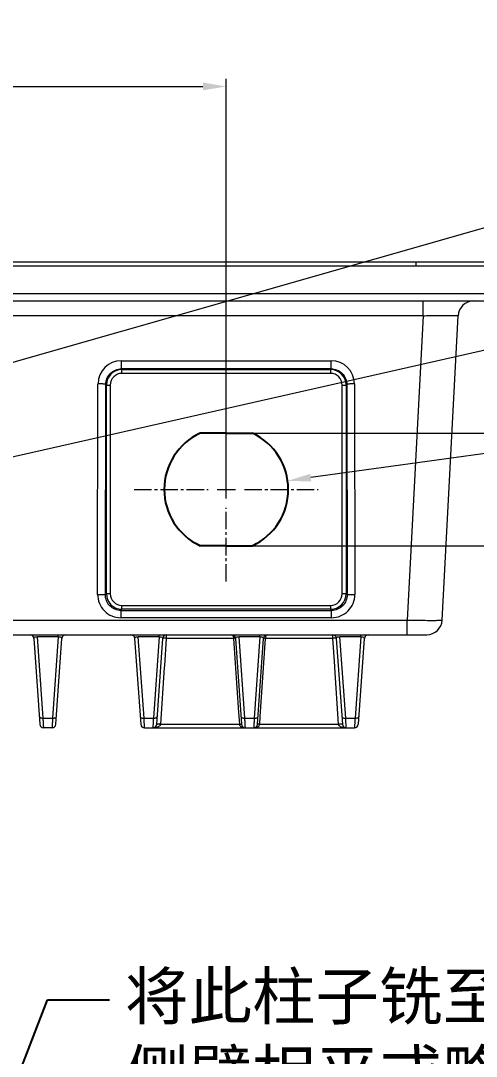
# Model space of a CAD drawing. Header units: millimetres. Extents: x 319 to 1143, y 285 to 1456.
# Drawn here: x 602.7 to 661.5, y 873.5 to 1007 of the extents above; entities that cross this region are included whole.
import ezdxf
from ezdxf import colors
from ezdxf.entities.mleader import LeaderData, LeaderLine
from ezdxf.math import Vec2, Vec3

# ---------------------------------------------------------------- set-up
doc = ezdxf.new("R2010")
doc.units = ezdxf.units.MM
doc.linetypes.add('CENTER2', pattern=[1.125, 0.75, -0.125, 0.125, -0.125])
doc.layers.add('标柱线', color=3, linetype='Continuous', lineweight=13)
doc.styles.add('ROMANC', font='romanc.shx', dxfattribs={"bigfont": 'gbcbig.shx'})
doc.styles.get("Standard").update_dxf_attribs({"font": ''})
doc.styles.get('Standard').set_extended_font_data('SimSun')
doc.dimstyles.new('YanXiu', dxfattribs={"dimtxt": 2.5, "dimasz": 2.2, "dimexe": 0.66, "dimexo": 0, "dimgap": 0.66, "dimtad": 0, "dimdec": 1, "dimdsep": 46, "dimtxsty": 'ROMANC', "dimcen": 0, "dimclrd": 3, "dimclre": 3, "dimclrt": 42, "dimazin": 2, "dimtfac": 1, "dimtdec": 1, "dimtofl": 0, "dimtmove": 0, "dimatfit": 3, "dimfxl": 1, "dimlwd": 5, "dimlwe": 5, "dimarcsym": 0})

# ---------------------------------------------------------------- blocks, each defined once
blk = doc.blocks.new('*U18')
at = {"layer": '标柱线', "color": 0, "linetype": 'CENTER2', "lineweight": 0, "ltscale": 3, "transparency": 16777216}
for p, q in [((0, 2.35), (0, 11.87)), ((-11.87, 0), (-2.35, 0)), ((2.35, 0), (11.87, 0)), ((0, -11.87), (0, -2.35))]:
    blk.add_line(p, q, dxfattribs=at)
at = {"layer": '标柱线', "color": 0, "linetype": 'Continuous', "lineweight": 0, "ltscale": 3, "transparency": 16777216}
for p, q in [((-1.175, 0), (1.175, 0)), ((0, -1.175), (0, 1.175))]:
    blk.add_line(p, q, dxfattribs=at)
blk = doc.blocks.new('*D80')
at = {"layer": 'Defpoints', "color": 0, "transparency": 16777216}
for p in [(594.65, 949.13), (571.73, 943.94)]:
    blk.add_point(p, dxfattribs=at)
at = {"layer": '标柱线', "color": 3, "lineweight": 5, "transparency": 16777216}
blk.add_line((737.47, 981.47), (597.58, 949.79), dxfattribs=at)
at = {"layer": '标柱线', "color": 3, "transparency": 16777216}
blk.add_solid([(597.47, 950.28), (597.69, 949.31), (594.65, 949.13)], dxfattribs=at)
at = {"layer": '标柱线', "color": 42, "lineweight": 0, "transparency": 16777216, "insert": (706.35, 978.43), "char_height": 5, "attachment_point": 5, "rotation": 12.7586, "style": 'ROMANC'}
blk.add_mtext('M22X1.5{\\fsimsun|b0|i0|c134|p34;通}{,}{\\fsimsun|b0|i0|c134|p34;倒角C1}', dxfattribs=at)
blk = doc.blocks.new('*D22')
at = {"layer": 'Defpoints', "color": 0, "transparency": 16777216}
for p in [(629.25, 998.49), (554.25, 975.85), (629.25, 946.57)]:
    blk.add_point(p, dxfattribs=at)
at = {"layer": '标柱线', "color": 3, "lineweight": 5, "transparency": 16777216}
for p, q in [((554.25, 976.85), (554.25, 999.49)), ((629.25, 947.57), (629.25, 999.49)), ((557.25, 998.49), (626.25, 998.49))]:
    blk.add_line(p, q, dxfattribs=at)
at = {"layer": '标柱线', "color": 3, "transparency": 16777216}
for points in [[(557.25, 998.99), (557.25, 997.99), (554.25, 998.49)], [(626.25, 997.99), (626.25, 998.99), (629.25, 998.49)]]:
    blk.add_solid(points, dxfattribs=at)
at = {"layer": '标柱线', "color": 42, "lineweight": 0, "transparency": 16777216, "insert": (591.75, 1001.49), "char_height": 5, "attachment_point": 5, "rotation": 0, "style": 'ROMANC'}
blk.add_mtext('75', dxfattribs=at)
blk = doc.blocks.new('*D57')
at = {"layer": 'Defpoints', "color": 0, "transparency": 16777216}
for p in [(555.55, 949.79), (532.95, 943.36)]:
    blk.add_point(p, dxfattribs=at)
at = {"layer": '标柱线', "color": 3, "lineweight": 5, "transparency": 16777216}
blk.add_line((734.46, 1000.74), (558.44, 950.61), dxfattribs=at)
at = {"layer": '标柱线', "color": 3, "transparency": 16777216}
blk.add_solid([(558.3, 951.1), (558.57, 950.13), (555.55, 949.79)], dxfattribs=at)
at = {"layer": '标柱线', "color": 42, "lineweight": 0, "transparency": 16777216, "insert": (703.54, 996), "char_height": 5, "attachment_point": 5, "rotation": 15.8961, "style": 'ROMANC'}
blk.add_mtext('M25X1.5{\\fsimsun|b0|i0|c134|p34;通}{,}{\\fsimsun|b0|i0|c134|p34;倒角C1}', dxfattribs=at)
blk = doc.blocks.new('*D82')
at = {"layer": 'Defpoints', "color": 0, "transparency": 16777216}
for p in [(629.25, 953.82), (629.25, 939.32), (712.77, 939.32)]:
    blk.add_point(p, dxfattribs=at)
at = {"layer": '标柱线', "color": 3, "lineweight": 5, "transparency": 16777216}
for p, q in [((630.25, 953.82), (713.77, 953.82)), ((712.77, 950.82), (712.77, 942.32)), ((630.25, 939.32), (713.77, 939.32)), ((712.77, 939.32), (712.77, 909.85))]:
    blk.add_line(p, q, dxfattribs=at)
at = {"layer": '标柱线', "color": 3, "transparency": 16777216}
for points in [[(713.27, 950.82), (712.27, 950.82), (712.77, 953.82)], [(712.27, 942.32), (713.27, 942.32), (712.77, 939.32)]]:
    blk.add_solid(points, dxfattribs=at)
at = {"layer": '标柱线', "color": 42, "lineweight": 0, "transparency": 16777216, "insert": (709.77, 923.09), "char_height": 5, "attachment_point": 5, "rotation": 90, "style": 'ROMANC'}
blk.add_mtext('2-14.5', dxfattribs=at)
blk = doc.blocks.new('*D83')
at = {"layer": 'Defpoints', "color": 0, "transparency": 16777216}
for p in [(637.17, 947.68), (621.33, 945.47)]:
    blk.add_point(p, dxfattribs=at)
at = {"layer": '标柱线', "color": 3, "lineweight": 5, "transparency": 16777216}
blk.add_line((733.57, 961.07), (640.15, 948.09), dxfattribs=at)
at = {"layer": '标柱线', "color": 3, "transparency": 16777216}
blk.add_solid([(640.08, 948.58), (640.21, 947.59), (637.17, 947.68)], dxfattribs=at)
at = {"layer": '标柱线', "color": 42, "lineweight": 0, "transparency": 16777216, "insert": (721.22, 962.39), "char_height": 5, "attachment_point": 5, "rotation": 7.9133, "style": 'ROMANC'}
blk.add_mtext('2-∅16', dxfattribs=at)

msp = doc.modelspace()

# ---------------------------------------------------------------- linework, layer by layer
at = {"color": 0, "linetype": 'Continuous', "lineweight": 0}
for p, q in [((674.25, 975.35), (434.25, 975.35)), ((664.05, 975.85), (444.45, 975.85)), ((653.75, 975.35), (653.75, 975.85)), ((434.44, 971.8), (674.06, 971.8)), ((435.44, 970.85), (673.07, 970.85)), ((654.64, 968.95), (654.64, 970.85)), ((654.64, 968.95), (453.86, 968.95)), ((654.64, 968.95), (652.58, 929.74)), ((657.1, 929.74), (659.15, 968.95)), ((615.72, 963.16), (642.78, 963.16)), ((615.72, 963.16), (615.72, 962.11)), ((642.78, 962.11), (615.72, 962.11)), ((615.8, 962.02), (615.72, 962.11)), ((615.8, 962.02), (642.7, 962.02)), ((615.8, 961.52), (615.8, 962.02)), ((642.78, 962.11), (642.7, 962.02)), ((642.7, 962.02), (642.7, 961.52)), ((642.78, 962.11), (642.78, 963.16)), ((642.7, 961.52), (615.8, 961.52)), ((612.66, 933.04), (612.71, 960.16)), ((613.66, 932.99), (613.71, 960.11)), ((613.71, 960.11), (613.81, 960.02)), ((613.81, 960.02), (614.3, 960.02)), ((613.81, 933.13), (613.81, 960.02)), ((614.3, 960.02), (614.3, 933.13)), ((644.2, 960.02), (644.7, 960.02)), ((644.2, 933.13), (644.2, 960.02)), ((644.7, 960.02), (644.79, 960.11)), ((644.7, 960.02), (644.7, 933.13)), ((644.79, 960.11), (644.84, 932.99)), ((645.79, 960.16), (645.84, 933.04)), ((613.81, 933.13), (613.66, 932.99)), ((614.3, 933.13), (613.81, 933.13)), ((644.7, 933.13), (644.2, 933.13)), ((644.84, 932.99), (644.7, 933.13)), ((615.8, 931.63), (642.7, 931.63)), ((615.8, 931.13), (615.8, 931.63)), ((642.7, 931.63), (642.7, 931.13)), ((615.66, 930.98), (615.8, 931.13)), ((615.66, 930.98), (642.84, 930.98)), ((615.66, 930.98), (615.66, 930.04)), ((642.84, 930.04), (615.66, 930.04)), ((642.7, 931.13), (615.8, 931.13)), ((642.7, 931.13), (642.84, 930.98)), ((642.84, 930.04), (642.84, 930.98)), ((455.92, 929.74), (652.58, 929.74)), ((652.58, 927.85), (652.58, 929.74)), ((453.4, 927.85), (655.1, 927.85)), ((604.44, 927.38), (605.22, 916.31)), ((607.59, 927.6), (604.91, 927.6)), ((605.65, 917.1), (604.91, 927.6)), ((607.59, 927.6), (606.85, 917.1)), ((607.28, 916.31), (608.06, 927.38)), ((607.59, 927.6), (607.59, 927.85)), ((617.44, 927.38), (618.22, 916.31)), ((620.59, 927.6), (617.91, 927.6)), ((618.65, 917.1), (617.91, 927.6)), ((620.59, 927.6), (619.85, 917.1)), ((620.28, 916.31), (621.06, 927.38)), ((620.59, 927.6), (620.59, 927.85)), ((621.31, 923.83), (621.56, 927.38)), ((630.18, 927.38), (621.55, 927.38)), ((630.18, 927.38), (630.84, 917.82)), ((630.44, 927.38), (631.22, 916.31)), ((633.59, 927.6), (630.91, 927.6)), ((631.65, 917.1), (630.91, 927.6)), ((633.59, 927.6), (632.85, 917.1)), ((633.28, 916.31), (634.06, 927.38)), ((633.59, 927.6), (633.59, 927.85)), ((633.63, 917.3), (634.32, 927.38)), ((642.95, 927.38), (634.32, 927.38)), ((642.95, 927.38), (643.19, 923.8)), ((643.44, 927.38), (644.22, 916.31)), ((646.59, 927.6), (643.91, 927.6)), ((644.65, 917.1), (643.91, 927.6)), ((646.59, 927.6), (645.85, 917.1)), ((646.28, 916.31), (647.06, 927.38)), ((646.59, 927.6), (646.59, 927.85)), ((620.8, 916.32), (621.3, 923.63)), ((621.3, 923.63), (621.31, 923.83)), ((643.19, 923.8), (643.2, 923.64)), ((643.2, 923.64), (643.7, 916.32)), ((605.65, 917.1), (606.85, 917.1)), ((618.65, 917.1), (619.85, 917.1)), ((630.84, 917.82), (630.94, 916.32)), ((631.65, 917.1), (632.85, 917.1)), ((633.56, 916.32), (633.63, 917.3)), ((644.65, 917.1), (645.85, 917.1)), ((606.78, 915.85), (605.72, 915.85)), ((618.72, 915.85), (645.78, 915.85)), ((620.8, 916.32), (630.94, 916.32)), ((633.56, 916.32), (643.7, 916.32))]:
    msp.add_line(p, q, dxfattribs=at)
for p, q in [((629.25, 953.82), (625.87, 953.82)), ((629.25, 953.82), (632.63, 953.82)), ((629.25, 939.32), (625.87, 939.32)), ((629.25, 939.32), (632.63, 939.32))]:
    msp.add_line(p, q)
for centre, radius, start, end in [((661.15, 968.85), 2, 90, 177.0002), ((615.72, 960.16), 3, 89.9548, 179.828), ((615.8, 960.02), 2, 90.0101, 179.9899), ((642.7, 960.02), 2, 0.0101, 89.9899), ((642.78, 960.16), 3, 0.1736, 90.0433), ((615.8, 960.02), 1.5, 90.0146, 180.0151), ((642.7, 960.02), 1.5, 0.0145, 90.0151), ((615.8, 933.13), 2, 180.0101, 269.9899), ((615.8, 933.13), 1.5, 180.0146, 270.0151), ((642.7, 933.13), 2, 270.0101, 359.9899), ((642.7, 933.13), 1.5, 270.0145, 0.0151), ((642.84, 933.03), 2.99, 270.0343, 0.1829), ((655.1, 929.85), 2, 270, 357), ((603.95, 927.35), 0.5, 4, 90), ((608.56, 927.35), 0.5, 90, 176), ((616.95, 927.35), 0.5, 3.9991, 90), ((621.56, 927.35), 0.5, 90, 176.0002), ((629.95, 927.35), 0.5, 4, 90.0001), ((634.56, 927.35), 0.5, 90, 176), ((642.95, 927.35), 0.5, 4, 90), ((647.56, 927.35), 0.5, 90, 176), ((605.72, 916.35), 0.5, 184.001, 270.0046), ((606.78, 916.35), 0.5, 269.9952, 355.9986), ((618.72, 916.35), 0.5, 184.0005, 270.0046), ((619.78, 916.35), 0.5, 270.0001, 356), ((619.78, 917.98), 2.14, 269.9915, 276.4841), ((620.44, 913.2), 3.16, 86.1366, 87.3131), ((631.72, 916.35), 0.5, 183.9896, 270), ((632.78, 916.35), 0.5, 270, 356), ((644.01, 913.68), 2.67, 91.2416, 92.6047), ((644.72, 916.35), 0.5, 183.9971, 270), ((645.78, 916.35), 0.5, 269.9952, 355.9986)]:
    msp.add_arc(centre, radius, start, end, dxfattribs=at)
for start, end in [(115.0078, 244.9922), (295.0078, 64.9922)]:
    msp.add_arc((629.25, 946.57), 8, start, end)
for points, knots in [([(654.64, 968.95), (654.93, 968.96), (655.51, 968.97), (656.34, 968.99), (657.11, 968.99), (657.7, 969), (658.12, 969), (658.38, 968.99), (658.61, 968.99), (658.8, 968.99), (658.94, 968.98), (659.06, 968.98), (659.11, 968.97), (659.15, 968.96), (659.15, 968.95)], [0, 0, 0, 0, 0.195062, 0.382782, 0.555641, 0.707139, 0.772968, 0.83136, 0.88178, 0.923695, 0.956636, 0.980383, 0.994806, 1, 1, 1, 1]), ([(613.71, 960.11), (613.71, 960.62), (614.14, 961.68), (615.21, 962.11), (615.72, 962.11)], [0, 0, 0, 0, 0.499353, 1, 1, 1, 1]), ([(642.78, 962.11), (643.29, 962.11), (644.36, 961.68), (644.79, 960.62), (644.79, 960.11)], [0, 0, 0, 0, 0.500151, 1, 1, 1, 1]), ([(613.71, 960.11), (613.71, 960.12), (613.68, 960.12), (613.62, 960.13), (613.53, 960.14), (613.4, 960.15), (613.25, 960.16), (613.02, 960.16), (612.84, 960.16), (612.71, 960.16)], [0, 0, 0, 0, 0.023803, 0.081171, 0.175526, 0.304111, 0.461457, 0.637236, 1, 1, 1, 1]), ([(645.79, 960.16), (645.67, 960.16), (645.48, 960.16), (645.25, 960.16), (645.1, 960.15), (644.97, 960.14), (644.88, 960.13), (644.82, 960.12), (644.79, 960.12), (644.79, 960.11)], [0, 0, 0, 0, 0.362764, 0.538543, 0.695889, 0.824473, 0.918829, 0.976197, 1, 1, 1, 1]), ([(612.66, 933.04), (612.79, 933.04), (612.96, 933.04), (613.2, 933.03), (613.35, 933.02), (613.48, 933.02), (613.57, 933.01), (613.63, 933), (613.66, 932.99), (613.66, 932.99)], [0, 0, 0, 0, 0.359897, 0.535226, 0.692832, 0.822245, 0.917626, 0.975822, 1, 1, 1, 1]), ([(612.66, 933.04), (612.66, 932.65), (612.82, 931.86), (613.48, 930.86), (614.48, 930.19), (615.27, 930.04), (615.66, 930.04)], [0, 0, 0, 0, 0.249873, 0.49978, 0.749813, 1, 1, 1, 1]), ([(615.66, 930.98), (615.15, 930.98), (614.08, 931.41), (613.66, 932.48), (613.66, 932.99)], [0, 0, 0, 0, 0.49986, 1, 1, 1, 1]), ([(644.84, 932.99), (644.84, 932.48), (644.42, 931.41), (643.35, 930.98), (642.84, 930.98)], [0, 0, 0, 0, 0.499641, 1, 1, 1, 1]), ([(644.84, 932.99), (644.84, 932.99), (644.87, 933), (644.93, 933.01), (645.02, 933.02), (645.15, 933.02), (645.31, 933.03), (645.54, 933.04), (645.72, 933.04), (645.84, 933.04)], [0, 0, 0, 0, 0.024178, 0.082374, 0.177755, 0.307168, 0.464774, 0.640103, 1, 1, 1, 1]), ([(652.58, 929.74), (652.88, 929.74), (653.94, 929.72), (655, 929.7), (655.77, 929.7)], [0, 0, 0, 0, 0.275832, 1, 1, 1, 1]), ([(655.77, 929.7), (655.96, 929.7), (656.22, 929.7), (656.55, 929.71), (656.74, 929.71), (656.88, 929.72), (657, 929.72), (657.05, 929.73), (657.1, 929.74), (657.1, 929.74)], [0, 0, 0, 0, 0.422944, 0.594876, 0.737773, 0.850488, 0.931992, 0.981703, 1, 1, 1, 1]), ([(604.44, 927.38), (604.44, 927.41), (604.47, 927.51), (604.66, 927.59), (604.82, 927.6), (604.91, 927.6)], [0, 0, 0, 0, 0.15592, 0.492342, 1, 1, 1, 1]), ([(607.59, 927.6), (607.62, 927.6), (607.74, 927.6), (607.86, 927.58), (607.93, 927.55)], [0, 0, 0, 0, 0.295829, 1, 1, 1, 1]), ([(607.93, 927.55), (607.97, 927.53), (608.03, 927.49), (608.06, 927.41), (608.06, 927.38)], [0, 0, 0, 0, 0.585738, 1, 1, 1, 1]), ([(617.44, 927.38), (617.44, 927.41), (617.47, 927.51), (617.66, 927.59), (617.82, 927.6), (617.91, 927.6)], [0, 0, 0, 0, 0.156134, 0.492747, 1, 1, 1, 1]), ([(620.59, 927.6), (620.62, 927.6), (620.74, 927.6), (620.86, 927.58), (620.93, 927.55)], [0, 0, 0, 0, 0.295832, 1, 1, 1, 1]), ([(620.93, 927.55), (620.97, 927.53), (621.03, 927.49), (621.06, 927.41), (621.06, 927.38)], [0, 0, 0, 0, 0.585739, 1, 1, 1, 1]), ([(621.56, 927.38), (621.5, 927.38), (621.4, 927.4), (621.27, 927.41), (621.17, 927.41), (621.11, 927.4), (621.08, 927.4), (621.06, 927.39), (621.06, 927.38)], [0, 0, 0, 0, 0.305573, 0.637963, 0.780986, 0.893395, 0.966574, 1, 1, 1, 1]), ([(621.56, 927.38), (621.56, 927.44), (621.55, 927.54), (621.55, 927.66), (621.55, 927.73), (621.55, 927.78), (621.55, 927.82), (621.56, 927.83), (621.55, 927.85), (621.56, 927.85)], [0, 0, 0, 0, 0.437233, 0.613183, 0.755106, 0.863441, 0.93964, 0.984878, 1, 1, 1, 1]), ([(629.95, 927.85), (630.01, 927.85), (630.12, 927.73), (630.17, 927.56), (630.18, 927.44), (630.18, 927.38)], [0, 0, 0, 0, 0.373666, 0.663488, 1, 1, 1, 1]), ([(630.44, 927.38), (630.44, 927.39), (630.43, 927.39), (630.42, 927.39), (630.4, 927.39), (630.35, 927.39), (630.28, 927.38), (630.22, 927.38), (630.18, 927.38)], [0, 0, 0, 0, 0.018397, 0.072377, 0.161301, 0.282699, 0.606508, 1, 1, 1, 1]), ([(630.44, 927.38), (630.44, 927.41), (630.47, 927.51), (630.66, 927.59), (630.82, 927.6), (630.91, 927.6)], [0, 0, 0, 0, 0.15592, 0.492341, 1, 1, 1, 1]), ([(633.59, 927.6), (633.62, 927.6), (633.74, 927.6), (633.86, 927.58), (633.93, 927.55)], [0, 0, 0, 0, 0.29583, 1, 1, 1, 1]), ([(633.93, 927.55), (633.97, 927.53), (634.03, 927.49), (634.06, 927.41), (634.06, 927.38)], [0, 0, 0, 0, 0.585717, 1, 1, 1, 1]), ([(634.32, 927.38), (634.28, 927.38), (634.22, 927.38), (634.15, 927.39), (634.1, 927.39), (634.08, 927.39), (634.07, 927.39), (634.06, 927.39), (634.06, 927.38)], [0, 0, 0, 0, 0.393771, 0.717711, 0.839111, 0.92795, 0.981756, 1, 1, 1, 1]), ([(634.32, 927.38), (634.32, 927.4), (634.32, 927.48), (634.34, 927.55), (634.35, 927.61)], [0, 0, 0, 0, 0.25952, 1, 1, 1, 1]), ([(634.35, 927.61), (634.36, 927.63), (634.38, 927.69), (634.41, 927.75), (634.44, 927.78)], [0, 0, 0, 0, 0.282973, 1, 1, 1, 1]), ([(642.95, 927.85), (642.95, 927.85), (642.95, 927.83), (642.95, 927.82), (642.95, 927.78), (642.95, 927.73), (642.95, 927.66), (642.95, 927.54), (642.95, 927.44), (642.95, 927.38)], [0, 0, 0, 0, 0.015466, 0.060626, 0.136785, 0.245127, 0.387084, 0.563017, 1, 1, 1, 1]), ([(643.44, 927.38), (643.44, 927.39), (643.42, 927.4), (643.39, 927.4), (643.33, 927.41), (643.23, 927.41), (643.1, 927.4), (643, 927.38), (642.95, 927.38)], [0, 0, 0, 0, 0.033445, 0.10677, 0.219196, 0.362121, 0.694308, 1, 1, 1, 1]), ([(643.44, 927.38), (643.44, 927.41), (643.47, 927.51), (643.66, 927.59), (643.82, 927.6), (643.91, 927.6)], [0, 0, 0, 0, 0.15592, 0.492342, 1, 1, 1, 1]), ([(646.59, 927.6), (646.62, 927.6), (646.74, 927.6), (646.86, 927.58), (646.93, 927.55)], [0, 0, 0, 0, 0.295829, 1, 1, 1, 1]), ([(646.93, 927.55), (646.97, 927.53), (647.03, 927.49), (647.06, 927.41), (647.06, 927.38)], [0, 0, 0, 0, 0.585738, 1, 1, 1, 1]), ([(605.15, 917.31), (605.15, 917.24), (605.28, 917.14), (605.46, 917.1), (605.58, 917.1), (605.65, 917.1)], [0, 0, 0, 0, 0.387327, 0.67533, 1, 1, 1, 1]), ([(605.72, 915.85), (605.71, 915.85), (605.72, 915.86), (605.71, 915.87), (605.71, 915.9), (605.71, 915.94), (605.71, 915.99), (605.7, 916.07), (605.7, 916.2), (605.69, 916.38), (605.68, 916.59), (605.66, 916.84), (605.65, 917.01), (605.65, 917.1)], [0, 0, 0, 0, 0.004319, 0.017207, 0.038558, 0.068265, 0.106222, 0.152315, 0.268039, 0.413411, 0.586243, 0.783153, 1, 1, 1, 1]), ([(606.85, 917.1), (606.85, 917.01), (606.84, 916.84), (606.83, 916.59), (606.81, 916.38), (606.8, 916.2), (606.8, 916.07), (606.79, 915.99), (606.79, 915.94), (606.79, 915.9), (606.79, 915.87), (606.78, 915.86), (606.79, 915.85), (606.78, 915.85)], [0, 0, 0, 0, 0.216846, 0.413754, 0.586583, 0.731956, 0.847684, 0.893778, 0.931736, 0.961443, 0.982793, 0.995681, 1, 1, 1, 1]), ([(606.85, 917.1), (606.92, 917.1), (607.04, 917.1), (607.22, 917.14), (607.35, 917.24), (607.35, 917.31)], [0, 0, 0, 0, 0.337816, 0.612622, 1, 1, 1, 1]), ([(618.15, 917.31), (618.15, 917.24), (618.28, 917.14), (618.46, 917.1), (618.58, 917.1), (618.65, 917.1)], [0, 0, 0, 0, 0.387327, 0.67533, 1, 1, 1, 1]), ([(618.72, 915.85), (618.71, 915.85), (618.72, 915.86), (618.71, 915.87), (618.71, 915.9), (618.71, 915.94), (618.71, 915.99), (618.7, 916.07), (618.7, 916.2), (618.69, 916.38), (618.68, 916.59), (618.66, 916.84), (618.65, 917.01), (618.65, 917.1)], [0, 0, 0, 0, 0.004321, 0.017211, 0.038563, 0.068271, 0.106229, 0.152322, 0.268046, 0.413418, 0.586248, 0.783156, 1, 1, 1, 1]), ([(619.85, 917.1), (619.85, 917.01), (619.84, 916.84), (619.83, 916.59), (619.81, 916.38), (619.8, 916.2), (619.8, 916.07), (619.79, 915.99), (619.79, 915.94), (619.79, 915.9), (619.79, 915.87), (619.78, 915.86), (619.79, 915.85), (619.78, 915.85)], [0, 0, 0, 0, 0.216843, 0.413749, 0.586576, 0.731949, 0.847676, 0.893771, 0.93173, 0.961438, 0.98279, 0.995679, 1, 1, 1, 1]), ([(619.85, 917.1), (619.92, 917.1), (620.04, 917.1), (620.22, 917.14), (620.35, 917.24), (620.35, 917.31)], [0, 0, 0, 0, 0.337816, 0.612622, 1, 1, 1, 1]), ([(631.15, 917.31), (631.15, 917.24), (631.28, 917.14), (631.46, 917.1), (631.58, 917.1), (631.65, 917.1)], [0, 0, 0, 0, 0.387327, 0.675331, 1, 1, 1, 1]), ([(631.72, 915.85), (631.71, 915.85), (631.72, 915.86), (631.71, 915.87), (631.71, 915.9), (631.71, 915.94), (631.71, 915.99), (631.7, 916.07), (631.7, 916.2), (631.69, 916.38), (631.68, 916.59), (631.66, 916.84), (631.65, 917.01), (631.65, 917.1)], [0, 0, 0, 0, 0.00432, 0.017209, 0.038561, 0.068268, 0.106226, 0.152319, 0.268043, 0.413415, 0.586246, 0.783155, 1, 1, 1, 1]), ([(632.85, 917.1), (632.85, 917.01), (632.84, 916.84), (632.83, 916.59), (632.81, 916.38), (632.8, 916.2), (632.8, 916.07), (632.79, 915.99), (632.79, 915.94), (632.79, 915.9), (632.79, 915.87), (632.78, 915.86), (632.79, 915.85), (632.78, 915.85)], [0, 0, 0, 0, 0.216844, 0.413751, 0.586579, 0.731952, 0.847679, 0.893774, 0.931732, 0.96144, 0.982791, 0.99568, 1, 1, 1, 1]), ([(632.85, 917.1), (632.92, 917.1), (633.04, 917.1), (633.22, 917.14), (633.35, 917.24), (633.35, 917.31)], [0, 0, 0, 0, 0.337816, 0.612622, 1, 1, 1, 1]), ([(644.15, 917.31), (644.15, 917.24), (644.28, 917.14), (644.46, 917.1), (644.58, 917.1), (644.65, 917.1)], [0, 0, 0, 0, 0.387327, 0.67533, 1, 1, 1, 1]), ([(644.72, 915.85), (644.71, 915.85), (644.72, 915.86), (644.71, 915.87), (644.71, 915.9), (644.71, 915.94), (644.71, 915.99), (644.7, 916.07), (644.7, 916.2), (644.69, 916.38), (644.68, 916.59), (644.66, 916.84), (644.65, 917.01), (644.65, 917.1)], [0, 0, 0, 0, 0.00432, 0.017209, 0.03856, 0.068268, 0.106226, 0.152319, 0.268043, 0.413415, 0.586245, 0.783155, 1, 1, 1, 1]), ([(645.85, 917.1), (645.85, 917.01), (645.84, 916.84), (645.83, 916.59), (645.81, 916.38), (645.8, 916.2), (645.8, 916.07), (645.79, 915.99), (645.79, 915.94), (645.79, 915.9), (645.79, 915.87), (645.78, 915.86), (645.79, 915.85), (645.78, 915.85)], [0, 0, 0, 0, 0.216844, 0.413751, 0.58658, 0.731953, 0.84768, 0.893775, 0.931733, 0.96144, 0.982792, 0.99568, 1, 1, 1, 1]), ([(645.85, 917.1), (645.92, 917.1), (646.04, 917.1), (646.22, 917.14), (646.35, 917.24), (646.35, 917.31)], [0, 0, 0, 0, 0.337816, 0.612622, 1, 1, 1, 1]), ([(620.42, 915.95), (620.38, 915.94), (620.26, 915.9), (620.12, 915.87), (620.03, 915.86)], [0, 0, 0, 0, 0.262084, 1, 1, 1, 1]), ([(620.28, 916.31), (620.28, 916.32), (620.32, 916.33), (620.35, 916.34), (620.37, 916.34)], [0, 0, 0, 0, 0.300311, 1, 1, 1, 1]), ([(620.37, 916.34), (620.38, 916.35), (620.42, 916.35), (620.45, 916.35), (620.48, 916.35)], [0, 0, 0, 0, 0.222966, 1, 1, 1, 1]), ([(620.77, 916.22), (620.76, 916.19), (620.7, 916.1), (620.6, 916.04), (620.53, 916.01)], [0, 0, 0, 0, 0.296346, 1, 1, 1, 1]), ([(620.65, 916.34), (620.67, 916.34), (620.72, 916.34), (620.77, 916.33), (620.8, 916.32)], [0, 0, 0, 0, 0.279256, 1, 1, 1, 1]), ([(630.94, 916.32), (630.98, 916.32), (631.04, 916.33), (631.13, 916.33), (631.18, 916.32), (631.22, 916.32), (631.22, 916.31)], [0, 0, 0, 0, 0.381337, 0.700979, 0.915346, 1, 1, 1, 1]), ([(630.94, 916.32), (630.96, 916.25), (631.01, 916.11), (631.13, 916.02), (631.18, 915.98)], [0, 0, 0, 0, 0.516021, 1, 1, 1, 1]), ([(632.78, 915.85), (632.93, 915.85), (633.14, 915.88), (633.37, 916.01), (633.48, 916.11), (633.51, 916.18), (633.53, 916.22)], [0, 0, 0, 0, 0.485068, 0.735268, 0.865364, 1, 1, 1, 1]), ([(633.56, 916.32), (633.52, 916.32), (633.46, 916.33), (633.37, 916.33), (633.32, 916.32), (633.29, 916.32), (633.28, 916.31)], [0, 0, 0, 0, 0.382164, 0.702453, 0.916339, 1, 1, 1, 1]), ([(643.7, 916.32), (643.71, 916.33), (643.77, 916.34), (643.84, 916.34), (643.89, 916.35)], [0, 0, 0, 0, 0.212595, 1, 1, 1, 1]), ([(643.88, 916.06), (643.87, 916.07), (643.8, 916.12), (643.75, 916.18), (643.73, 916.23)], [0, 0, 0, 0, 0.223181, 1, 1, 1, 1]), ([(644.72, 915.85), (644.58, 915.85), (644.29, 915.88), (644.01, 915.97), (643.88, 916.06)], [0, 0, 0, 0, 0.466305, 1, 1, 1, 1]), ([(643.95, 916.35), (643.99, 916.35), (644.03, 916.35), (644.07, 916.35), (644.08, 916.35)], [0, 0, 0, 0, 0.766999, 1, 1, 1, 1]), ([(644.08, 916.35), (644.09, 916.35), (644.11, 916.35), (644.14, 916.35), (644.15, 916.35)], [0, 0, 0, 0, 0.278619, 1, 1, 1, 1]), ([(644.15, 916.35), (644.16, 916.35), (644.18, 916.35), (644.19, 916.35), (644.2, 916.35)], [0, 0, 0, 0, 0.316469, 1, 1, 1, 1]), ([(644.2, 916.35), (644.21, 916.35), (644.22, 916.34), (644.22, 916.32), (644.22, 916.31)], [0, 0, 0, 0, 0.179803, 1, 1, 1, 1])]:
    msp.add_open_spline(points, degree=3, knots=knots, dxfattribs=at)
for points in [[(620.53, 916.01), (620.49, 915.99), (620.46, 915.97), (620.42, 915.95)], [(620.48, 916.35), (620.52, 916.35), (620.55, 916.35), (620.59, 916.35)], [(620.8, 916.32), (620.79, 916.29), (620.78, 916.26), (620.77, 916.22)], [(631.18, 915.98), (631.23, 915.96), (631.28, 915.93), (631.33, 915.91)], [(631.33, 915.91), (631.45, 915.87), (631.59, 915.85), (631.72, 915.85)], [(633.53, 916.22), (633.54, 916.25), (633.55, 916.29), (633.56, 916.32)], [(643.73, 916.23), (643.71, 916.26), (643.71, 916.29), (643.7, 916.32)]]:
    msp.add_open_spline(points, degree=3, dxfattribs=at)

# ---------------------------------------------------------------- block references
at = {"layer": '标柱线', "color": 0, "linetype": 'CENTER2', "lineweight": 0, "ltscale": 3}
msp.add_blockref('*U18', (629.25, 946.57), dxfattribs=at)

# ---------------------------------------------------------------- dimensions: what is measured, and where the dimension line sits
at = {"layer": '标柱线', "color": 0, "lineweight": 0}
for p1, p2, text, override, picture, middle in [((532.95, 943.36), (555.55, 949.79), 'M25X1.5{\\fsimsun|b0|i0|c134|p34;通}{,}{\\fsimsun|b0|i0|c134|p34;倒角C1}', {"dimtxt": 5, "dimasz": 3, "dimexe": 1, "dimexo": 1, "dimgap": 0.5, "dimtad": 1, "dimtih": 0, "dimtoh": 0, "dimdec": 1, "dimlfac": 1, "dimpost": '<>', "dimcen": 0, "dimse1": 0, "dimse2": 0, "dimsd1": 0, "dimsd2": 0, "dimtix": 0, "dimtofl": 0, "dimatfit": 3, "dimtvp": 0.1, "dimarcsym": 2}, '*D57', (704.61, 992.24)), ((571.73, 943.94), (594.65, 949.13), 'M22X1.5{\\fsimsun|b0|i0|c134|p34;通}{,}{\\fsimsun|b0|i0|c134|p34;倒角C1}', {"dimtxt": 5, "dimasz": 3, "dimexe": 1, "dimexo": 1, "dimgap": 0.5, "dimtad": 1, "dimpost": '<>', "dimtvp": 0.1, "dimarcsym": 2}, '*D80', (707.21, 974.62)), ((621.33, 945.47), (637.17, 947.68), '2-<>', {"dimtxt": 5, "dimasz": 3, "dimexe": 1, "dimexo": 1, "dimgap": 0.5, "dimtad": 1, "dimtih": 0, "dimtoh": 0, "dimdec": 1, "dimlfac": 1, "dimpost": '', "dimcen": 0, "dimse1": 0, "dimse2": 0, "dimsd1": 0, "dimsd2": 0, "dimtix": 0, "dimtofl": 0, "dimatfit": 3, "dimtvp": 0.1, "dimarcsym": 2}, '*D83', (721.64, 959.42))]:
    dim = msp.add_diameter_dim_2p(p1=p1, p2=p2, text=text, dimstyle='YanXiu', override=override, dxfattribs=at)
    dim.commit()
    dim.dimension.update_dxf_attribs({"geometry": picture, "text_midpoint": middle, "dimtype": 163})
dim = msp.add_linear_dim(base=(629.25, 998.49), p1=(554.25, 975.85), p2=(629.25, 946.57), angle=0, dimstyle='YanXiu', override={"dimtxt": 5, "dimasz": 3, "dimexe": 1, "dimexo": 1, "dimgap": 0.5, "dimtad": 1, "dimarcsym": 2}, dxfattribs=at)
dim.commit()
dim.dimension.update_dxf_attribs({"geometry": '*D22', "text_midpoint": (591.75, 998.49), "dimtype": 160})
dim = msp.add_linear_dim(base=(712.77, 939.32), p1=(629.25, 953.82), p2=(629.25, 939.32), angle=90, text='2-<>', dimstyle='YanXiu', override={"dimtxt": 5, "dimasz": 3, "dimexe": 1, "dimexo": 1, "dimgap": 0.5, "dimtad": 1, "dimjust": 0, "dimdec": 1, "dimlfac": 1, "dimpost": '<>', "dimse1": 0, "dimse2": 0, "dimsd1": 0, "dimsd2": 0, "dimtofl": 0, "dimtvp": 0.1, "dimarcsym": 2}, dxfattribs=at)
dim.commit()
dim.dimension.update_dxf_attribs({"geometry": '*D82', "text_midpoint": (709.77, 923.09)})

# ---------------------------------------------------------------- leaders
at = {"layer": '标柱线'}
ml = msp.add_multileader_mtext('Standard', dxfattribs=at)
ml.set_content('将此柱子铣至腔底，\\P侧壁相平或略低', color=256)
ml.set_leader_properties()
ml.build(insert=Vec2(0, 0))
ctx = ml.context
ctx.base_point, ctx.char_height, ctx.plane_origin = Vec3(614.21, 880.81), 6, Vec3(579.25, 810.84)
notes = []
notes.append((ctx, [(0, (1, 1, 0), (606.21, 880.81), (1, 0), 8, [(0, [(579.25, 810.84)], 256, [])])]))
ctx.mtext.insert = Vec3(616.21, 884.28)
for ctx, leaders in notes:
    for number, flags, end, landing, length, lines in leaders:
        leader = LeaderData()
        leader.index, (leader.has_last_leader_line, leader.has_dogleg_vector, leader.attachment_direction) = number, flags
        leader.last_leader_point, leader.dogleg_vector, leader.dogleg_length = Vec3(end), Vec3(landing), length
        for number, points, colour, breaks in lines:
            line = LeaderLine()
            line.index, line.vertices, line.color, line.breaks = number, Vec3.list(points), colors.encode_raw_color(colour), breaks
            leader.lines.append(line)
        ctx.leaders.append(leader)

doc.saveas('drawing.dxf')
